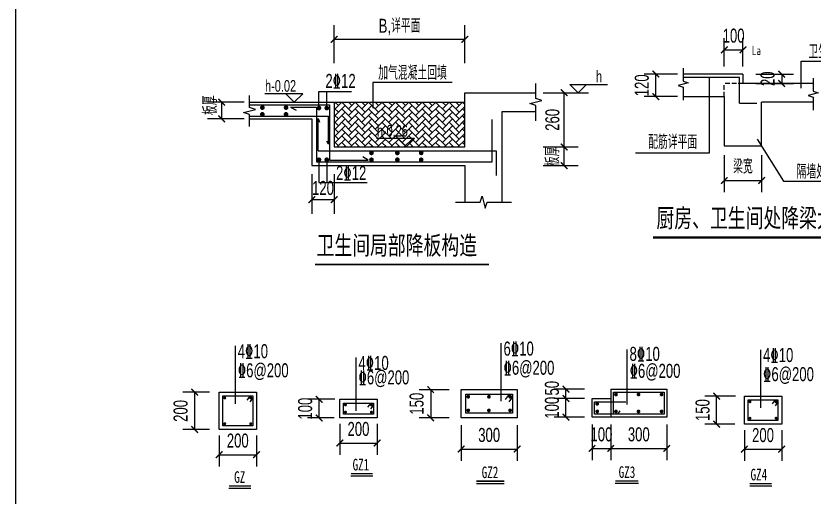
# Model space of a CAD drawing. Extents: x -173820 to 521180, y -715739 to 158231.
# Drawn here: x -14955 to 2137, y -126030 to -115735 of the extents above; entities that cross this region are included whole.
import ezdxf
from ezdxf.enums import TextEntityAlignment as Align

# ---------------------------------------------------------------- set-up
doc = ezdxf.new("R2010")
doc.units = 0
doc.header["$LTSCALE"] = 1000
doc.linetypes.add('CONTINOUS', pattern=[0])
doc.linetypes.add('DASH', pattern=[0.35, 0.25, -0.1])
doc.layers.add('JG1', color=3, linetype='Continuous')
doc.layers.add('模板线', color=3, linetype='Continuous')
doc.styles.add('TEXTDIM', font='njadri_romans1.shx', dxfattribs={"width": 0.7, "bigfont": 'njadri_fhztxt.shx'})
doc.styles.add('TEXTSTEEL', font='njadri_tssdeng.shx', dxfattribs={"width": 0.7, "bigfont": 'njadri_tssdchn.shx'})
doc.styles.add('TEXTTTILE', font='simhei.ttf', dxfattribs={"width": 0.6})
doc.styles.add('TSSD_Norm', font='Tssdeng.shx', dxfattribs={"bigfont": 'hztxt.shx'})
doc.styles.add('黑体', font='simhei.ttf', dxfattribs={"width": 0.8})
doc.dimstyles.new('DIM100', dxfattribs={"dimtxt": 300, "dimasz": 1, "dimexe": 250, "dimexo": 0, "dimgap": 150, "dimtad": 1, "dimdec": 0, "dimzin": 0, "dimdsep": 46, "dimtxsty": 'TEXTDIM', "dimblk": 'DI', "dimcen": 0, "dimclrt": 7, "dimadec": 0, "dimazin": 0, "dimtfac": 1, "dimtdec": 0, "dimtix": 1, "dimtmove": 2, "dimatfit": 3, "dimldrblk": 'DI', "dimfxl": 0, "dimtolj": 1, "dimtzin": 0, "dimarcsym": 0})
doc.dimstyles.new('JH100', dxfattribs={"dimtxt": 350, "dimasz": 1, "dimexe": 300, "dimexo": 0, "dimgap": 100, "dimtad": 1, "dimdec": 0, "dimzin": 0, "dimdsep": 46, "dimtxsty": 'TEXTDIM', "dimblk": 'DI', "dimblk1": 'DI', "dimblk2": 'DI', "dimsah": 1, "dimcen": 0, "dimadec": 0, "dimazin": 0, "dimtfac": 1, "dimtix": 1, "dimtmove": 2, "dimatfit": 3, "dimldrblk": 'DI', "dimfxl": 0, "dimtolj": 1, "dimtzin": 0, "dimarcsym": 0})

# ---------------------------------------------------------------- blocks, each defined once
blk = doc.blocks.new('DI')
at = {"color": 3, "const_width": 30}
blk.add_lwpolyline([(-71, -71), (71, 71)], dxfattribs=at)
blk = doc.blocks.new('*D376')
at = {"layer": 'Defpoints', "color": 0}
for p in [(-3788, -10708), (-3342, -10708), (-3788, -11108)]:
    blk.add_point(p, dxfattribs=at)
at = {"layer": 'JG1', "color": 0, "lineweight": -2}
for p, q in [((-3788, -10708), (-3042, -10708)), ((-3342, -10707), (-3342, -10706)), ((-3342, -11108), (-3342, -10708)), ((-3788, -11108), (-3042, -11108)), ((-3342, -11109), (-3342, -11110))]:
    blk.add_line(p, q, dxfattribs=at)
for p, rotation in [((-3342, -10708), 270), ((-3342, -11108), 90)]:
    blk.add_blockref('DI', p, dxfattribs=dict(at, rotation=rotation))
at = {"layer": 'JG1', "color": 0, "insert": (-3592, -10908), "char_height": 300, "attachment_point": 5, "rotation": 90, "style": 'TEXTDIM'}
blk.add_mtext('\\A1;板厚', dxfattribs=at)
blk = doc.blocks.new('*D377')
at = {"layer": 'Defpoints', "color": 0}
for p in [(-3788, -9548), (-3342, -9548), (-3788, -10708)]:
    blk.add_point(p, dxfattribs=at)
at = {"layer": 'JG1', "color": 0, "lineweight": -2}
for p, q in [((-3788, -9548), (-3042, -9548)), ((-3342, -10707), (-3342, -9549)), ((-3788, -10708), (-3042, -10708))]:
    blk.add_line(p, q, dxfattribs=at)
for p, rotation in [((-3342, -9548), 90), ((-3342, -10708), 270)]:
    blk.add_blockref('DI', p, dxfattribs=dict(at, rotation=rotation))
at = {"layer": 'JG1', "color": 0, "insert": (-3592, -10128), "char_height": 300, "attachment_point": 5, "rotation": 90, "style": 'TEXTDIM'}
blk.add_mtext('\\A1;260', dxfattribs=at)
blk = doc.blocks.new('*D378')
at = {"layer": 'Defpoints', "color": 0}
for p in [(-10676, -9748), (-10194, -9748), (-10194, -10108)]:
    blk.add_point(p, dxfattribs=at)
at = {"layer": 'JG1', "color": 0, "lineweight": -2}
for p, q in [((-10194, -9748), (-10976, -9748)), ((-10676, -10107), (-10676, -9749)), ((-10194, -10108), (-10976, -10108))]:
    blk.add_line(p, q, dxfattribs=at)
for p, rotation in [((-10676, -9748), 90), ((-10676, -10108), 270)]:
    blk.add_blockref('DI', p, dxfattribs=dict(at, rotation=rotation))
at = {"layer": 'JG1', "color": 0, "insert": (-10926, -9814), "char_height": 300, "attachment_point": 5, "rotation": 90, "style": 'TEXTDIM'}
blk.add_mtext('\\A1;板厚', dxfattribs=at)
blk = doc.blocks.new('*D379')
at = {"layer": 'Defpoints', "color": 0}
for p in [(-8746, -11288), (-8266, -11288), (-8746, -11837)]:
    blk.add_point(p, dxfattribs=at)
at = {"layer": 'JG1', "color": 0, "lineweight": -2}
for p, q in [((-8746, -11288), (-8746, -12137)), ((-8266, -11288), (-8266, -12137)), ((-8747, -11837), (-8748, -11837)), ((-8266, -11837), (-8746, -11837)), ((-8265, -11837), (-8264, -11837))]:
    blk.add_line(p, q, dxfattribs=at)
blk.add_blockref('DI', (-8746, -11837), dxfattribs=at)
at = {"layer": 'JG1', "color": 0, "lineweight": -2, "rotation": 180}
blk.add_blockref('DI', (-8266, -11837), dxfattribs=at)
at = {"layer": 'JG1', "color": 0, "insert": (-8506, -11587), "char_height": 300, "attachment_point": 5, "style": 'TEXTDIM'}
blk.add_mtext('\\A1;120', dxfattribs=at)
blk = doc.blocks.new('*D380')
at = {"layer": 'Defpoints', "color": 0}
for p in [(1160, -11442), (1960, -11442), (1960, -11989)]:
    blk.add_point(p, dxfattribs=at)
at = {"layer": 'JG1', "color": 0, "lineweight": -2}
for p, q in [((1160, -11442), (1160, -12239)), ((1960, -11442), (1960, -12239)), ((1161, -11989), (1959, -11989))]:
    blk.add_line(p, q, dxfattribs=at)
at = {"layer": 'JG1', "color": 0, "lineweight": -2, "rotation": 180}
blk.add_blockref('DI', (1160, -11989), dxfattribs=at)
at = {"layer": 'JG1', "color": 0, "lineweight": -2}
blk.add_blockref('DI', (1960, -11989), dxfattribs=at)
at = {"layer": 'JG1', "color": 7, "insert": (1560, -11689), "char_height": 300, "attachment_point": 5, "style": 'TEXTDIM'}
blk.add_mtext('\\A1;梁宽', dxfattribs=at)
blk = doc.blocks.new('*D381')
at = {"layer": 'Defpoints', "color": 0, "linetype": 'CONTINOUS'}
for p in [(-306, -9710), (157, -9710), (157, -10190)]:
    blk.add_point(p, dxfattribs=at)
at = {"layer": 'JG1', "color": 0, "linetype": 'CONTINOUS', "lineweight": -2}
for p, q in [((157, -9710), (-556, -9710)), ((-306, -9709), (-306, -9708)), ((-306, -10190), (-306, -9710)), ((157, -10190), (-556, -10190)), ((-306, -10191), (-306, -10192))]:
    blk.add_line(p, q, dxfattribs=at)
for p, rotation in [((-306, -9710), 270), ((-306, -10190), 90)]:
    blk.add_blockref('DI', p, dxfattribs=dict(at, rotation=rotation))
at = {"layer": 'JG1', "color": 7, "linetype": 'CONTINOUS', "insert": (-606, -9950), "char_height": 300, "attachment_point": 5, "rotation": 90, "style": 'TEXTDIM'}
blk.add_mtext('\\A1;120', dxfattribs=at)
blk = doc.blocks.new('*D382')
at = {"layer": 'Defpoints', "color": 0}
for p in [(1560, -9189), (1160, -9545, 27256), (1560, -9545, 27256)]:
    blk.add_point(p, dxfattribs=at)
at = {"layer": 'JG1', "color": 0, "lineweight": -2}
for p, q in [((1160, -9545), (1160, -8939)), ((1560, -9545), (1560, -8939)), ((1159, -9189), (1158, -9189)), ((1160, -9189), (1560, -9189)), ((1561, -9189), (1562, -9189))]:
    blk.add_line(p, q, dxfattribs=at)
blk.add_blockref('DI', (1160, -9189), dxfattribs=at)
at = {"layer": 'JG1', "color": 0, "lineweight": -2, "rotation": 180}
blk.add_blockref('DI', (1560, -9189), dxfattribs=at)
at = {"layer": 'JG1', "color": 7, "insert": (1360, -8889), "char_height": 300, "attachment_point": 5, "style": 'TEXTDIM'}
blk.add_mtext('\\A1;100', dxfattribs=at)
blk = doc.blocks.new('*D383')
at = {"layer": 'Defpoints', "color": 0}
for p in [(1834, -9710, 27256), (1834, -9910, 27256), (2389, -9910)]:
    blk.add_point(p, dxfattribs=at)
at = {"layer": 'JG1', "color": 0, "lineweight": -2}
for p, q in [((1834, -9710), (2639, -9710)), ((2389, -9709), (2389, -9708)), ((2389, -9710), (2389, -9910)), ((1834, -9910), (2639, -9910)), ((2389, -9911), (2389, -9912))]:
    blk.add_line(p, q, dxfattribs=at)
for p, rotation in [((2389, -9710), 270), ((2389, -9910), 90)]:
    blk.add_blockref('DI', p, dxfattribs=dict(at, rotation=rotation))
at = {"layer": 'JG1', "color": 7, "insert": (2089, -9810), "char_height": 300, "attachment_point": 5, "rotation": 90, "style": 'TEXTDIM'}
blk.add_mtext('\\A1;20', dxfattribs=at)
blk = doc.blocks.new('*D458')
at = {"layer": 'Defpoints', "color": 0}
for p in [(768, 2053), (450, 1253), (768, 1253)]:
    blk.add_point(p, dxfattribs=at)
at = {"layer": '模板线', "color": 0, "lineweight": -2}
for p, q in [((768, 2053), (200, 2053)), ((450, 2052), (450, 1254)), ((768, 1253), (200, 1253))]:
    blk.add_line(p, q, dxfattribs=at)
for p, rotation in [((450, 2053), 90), ((450, 1253), 270)]:
    blk.add_blockref('DI', p, dxfattribs=dict(at, rotation=rotation))
at = {"layer": '模板线', "color": 7, "insert": (150, 1653), "char_height": 300, "attachment_point": 5, "rotation": 90, "style": 'TEXTDIM'}
blk.add_mtext('\\A1;200', dxfattribs=at)
blk = doc.blocks.new('*D459')
at = {"layer": 'Defpoints', "color": 0}
for p in [(973, 1125), (1773, 1125), (1773, 716)]:
    blk.add_point(p, dxfattribs=at)
at = {"layer": '模板线', "color": 0, "lineweight": -2}
for p, q in [((973, 1125), (973, 466)), ((1773, 1125), (1773, 466)), ((974, 716), (1772, 716))]:
    blk.add_line(p, q, dxfattribs=at)
at = {"layer": '模板线', "color": 0, "lineweight": -2, "rotation": 180}
blk.add_blockref('DI', (973, 716), dxfattribs=at)
at = {"layer": '模板线', "color": 0, "lineweight": -2}
blk.add_blockref('DI', (1773, 716), dxfattribs=at)
at = {"layer": '模板线', "color": 7, "insert": (1373, 1016), "char_height": 300, "attachment_point": 5, "style": 'TEXTDIM'}
blk.add_mtext('\\A1;200', dxfattribs=at)
blk = doc.blocks.new('*D961')
at = {"layer": 'Defpoints', "color": 0}
for p in [(848, 2006), (450, 1406), (848, 1406)]:
    blk.add_point(p, dxfattribs=at)
at = {"layer": '模板线', "color": 0, "lineweight": -2}
for p, q in [((848, 2006), (200, 2006)), ((450, 2007), (450, 2008)), ((450, 2006), (450, 1406)), ((848, 1406), (200, 1406)), ((450, 1405), (450, 1404))]:
    blk.add_line(p, q, dxfattribs=at)
for p, rotation in [((450, 2006), 270), ((450, 1406), 90)]:
    blk.add_blockref('DI', p, dxfattribs=dict(at, rotation=rotation))
at = {"layer": '模板线', "color": 7, "insert": (150, 1706), "char_height": 300, "attachment_point": 5, "rotation": 90, "style": 'TEXTDIM'}
blk.add_mtext('\\A1;150', dxfattribs=at)
blk = doc.blocks.new('*D962')
at = {"layer": 'Defpoints', "color": 0}
for p in [(1103, 1247), (2303, 1247), (2303, 735)]:
    blk.add_point(p, dxfattribs=at)
at = {"layer": '模板线', "color": 0, "lineweight": -2}
for p, q in [((1103, 1247), (1103, 485)), ((2303, 1247), (2303, 485)), ((1104, 735), (2302, 735))]:
    blk.add_line(p, q, dxfattribs=at)
at = {"layer": '模板线', "color": 0, "lineweight": -2, "rotation": 180}
blk.add_blockref('DI', (1103, 735), dxfattribs=at)
at = {"layer": '模板线', "color": 0, "lineweight": -2}
blk.add_blockref('DI', (2303, 735), dxfattribs=at)
at = {"layer": '模板线', "color": 7, "insert": (1703, 1035), "char_height": 300, "attachment_point": 5, "style": 'TEXTDIM'}
blk.add_mtext('\\A1;300', dxfattribs=at)
blk = doc.blocks.new('*D965')
at = {"layer": 'Defpoints', "color": 0}
for p in [(450, 1811), (848, 1811), (848, 1411)]:
    blk.add_point(p, dxfattribs=at)
at = {"layer": '模板线', "color": 0, "lineweight": -2}
for p, q in [((848, 1811), (200, 1811)), ((450, 1812), (450, 1813)), ((450, 1411), (450, 1811)), ((848, 1411), (200, 1411)), ((450, 1410), (450, 1409))]:
    blk.add_line(p, q, dxfattribs=at)
for p, rotation in [((450, 1811), 270), ((450, 1411), 90)]:
    blk.add_blockref('DI', p, dxfattribs=dict(at, rotation=rotation))
at = {"layer": '模板线', "color": 7, "insert": (150, 1611), "char_height": 300, "attachment_point": 5, "rotation": 90, "style": 'TEXTDIM'}
blk.add_mtext('\\A1;100', dxfattribs=at)
blk = doc.blocks.new('*D966')
at = {"layer": 'Defpoints', "color": 0}
for p in [(1009, 1251), (1409, 1251), (1409, 740)]:
    blk.add_point(p, dxfattribs=at)
at = {"layer": '模板线', "color": 0, "lineweight": -2}
for p, q in [((1009, 1251), (1009, 490)), ((1409, 1251), (1409, 490)), ((1008, 740), (1007, 740)), ((1009, 740), (1409, 740)), ((1410, 740), (1411, 740))]:
    blk.add_line(p, q, dxfattribs=at)
blk.add_blockref('DI', (1009, 740), dxfattribs=at)
at = {"layer": '模板线', "color": 0, "lineweight": -2, "rotation": 180}
blk.add_blockref('DI', (1409, 740), dxfattribs=at)
at = {"layer": '模板线', "color": 7, "insert": (1209, 1040), "char_height": 300, "attachment_point": 5, "style": 'TEXTDIM'}
blk.add_mtext('\\A1;100', dxfattribs=at)
blk = doc.blocks.new('*D963')
at = {"layer": 'Defpoints', "color": 0}
for p in [(450, 2011), (848, 2011), (848, 1811)]:
    blk.add_point(p, dxfattribs=at)
at = {"layer": '模板线', "color": 0, "lineweight": -2}
for p, q in [((848, 2011), (200, 2011)), ((450, 2012), (450, 2013)), ((450, 1811), (450, 2011)), ((848, 1811), (200, 1811)), ((450, 1810), (450, 1809))]:
    blk.add_line(p, q, dxfattribs=at)
for p, rotation in [((450, 2011), 270), ((450, 1811), 90)]:
    blk.add_blockref('DI', p, dxfattribs=dict(at, rotation=rotation))
at = {"layer": '模板线', "color": 7, "insert": (150, 2029), "char_height": 300, "attachment_point": 5, "rotation": 90, "style": 'TEXTDIM'}
blk.add_mtext('\\A1;50', dxfattribs=at)
blk = doc.blocks.new('*D964')
at = {"layer": 'Defpoints', "color": 0}
for p in [(1409, 1251), (2609, 1251), (2609, 740)]:
    blk.add_point(p, dxfattribs=at)
at = {"layer": '模板线', "color": 0, "lineweight": -2}
for p, q in [((1409, 1251), (1409, 490)), ((2609, 1251), (2609, 490)), ((1410, 740), (2608, 740))]:
    blk.add_line(p, q, dxfattribs=at)
at = {"layer": '模板线', "color": 0, "lineweight": -2, "rotation": 180}
blk.add_blockref('DI', (1409, 740), dxfattribs=at)
at = {"layer": '模板线', "color": 0, "lineweight": -2}
blk.add_blockref('DI', (2609, 740), dxfattribs=at)
at = {"layer": '模板线', "color": 7, "insert": (2009, 1040), "char_height": 300, "attachment_point": 5, "style": 'TEXTDIM'}
blk.add_mtext('\\A1;300', dxfattribs=at)
blk = doc.blocks.new('*D462')
at = {"layer": 'Defpoints', "color": 0}
for p in [(-3150, -17368), (-2350, -17368), (-2350, -17777)]:
    blk.add_point(p, dxfattribs=at)
at = {"layer": '模板线', "color": 0, "lineweight": -2}
for p, q in [((-3150, -17368), (-3150, -18027)), ((-2350, -17368), (-2350, -18027)), ((-3149, -17777), (-2351, -17777))]:
    blk.add_line(p, q, dxfattribs=at)
at = {"layer": '模板线', "color": 0, "lineweight": -2, "rotation": 180}
blk.add_blockref('DI', (-3150, -17777), dxfattribs=at)
at = {"layer": '模板线', "color": 0, "lineweight": -2}
blk.add_blockref('DI', (-2350, -17777), dxfattribs=at)
at = {"layer": '模板线', "color": 7, "insert": (-2750, -17477), "char_height": 300, "attachment_point": 5, "style": 'TEXTDIM'}
blk.add_mtext('\\A1;200', dxfattribs=at)
blk = doc.blocks.new('*D463')
at = {"layer": 'Defpoints', "color": 0}
for p in [(-3743, -16640), (-3343, -16640), (-3357, -17240)]:
    blk.add_point(p, dxfattribs=at)
at = {"layer": '模板线', "color": 0, "lineweight": -2}
for p, q in [((-3343, -16640), (-3993, -16640)), ((-3743, -16639), (-3743, -16638)), ((-3743, -17240), (-3743, -16640)), ((-3357, -17240), (-3993, -17240)), ((-3743, -17241), (-3743, -17242))]:
    blk.add_line(p, q, dxfattribs=at)
for p, rotation in [((-3743, -16640), 270), ((-3743, -17240), 90)]:
    blk.add_blockref('DI', p, dxfattribs=dict(at, rotation=rotation))
at = {"layer": '模板线', "color": 7, "insert": (-4043, -16940), "char_height": 300, "attachment_point": 5, "rotation": 90, "style": 'TEXTDIM'}
blk.add_mtext('\\A1;150', dxfattribs=at)
blk = doc.blocks.new('*D651')
at = {"layer": 'Defpoints', "color": 0}
for p in [(-8931, -14507), (-8131, -14507), (-8131, -14916)]:
    blk.add_point(p, dxfattribs=at)
at = {"layer": '模板线', "color": 0, "lineweight": -2}
for p, q in [((-8931, -14507), (-8931, -15166)), ((-8131, -14507), (-8131, -15166)), ((-8930, -14916), (-8132, -14916))]:
    blk.add_line(p, q, dxfattribs=at)
at = {"layer": '模板线', "color": 0, "lineweight": -2, "rotation": 180}
blk.add_blockref('DI', (-8931, -14916), dxfattribs=at)
at = {"layer": '模板线', "color": 0, "lineweight": -2}
blk.add_blockref('DI', (-8131, -14916), dxfattribs=at)
at = {"layer": '模板线', "color": 7, "insert": (-8531, -14616), "char_height": 300, "attachment_point": 5, "style": 'TEXTDIM'}
blk.add_mtext('\\A1;200', dxfattribs=at)
blk = doc.blocks.new('*D652')
at = {"layer": 'Defpoints', "color": 0}
for p in [(-9371, -13979), (-9036, -13979), (-9051, -14379)]:
    blk.add_point(p, dxfattribs=at)
at = {"layer": '模板线', "color": 0, "lineweight": -2}
for p, q in [((-9036, -13979), (-9621, -13979)), ((-9371, -13978), (-9371, -13977)), ((-9371, -14379), (-9371, -13979)), ((-9051, -14379), (-9621, -14379)), ((-9371, -14380), (-9371, -14381))]:
    blk.add_line(p, q, dxfattribs=at)
for p, rotation in [((-9371, -13979), 270), ((-9371, -14379), 90)]:
    blk.add_blockref('DI', p, dxfattribs=dict(at, rotation=rotation))
at = {"layer": '模板线', "color": 7, "insert": (-9671, -14179), "char_height": 300, "attachment_point": 5, "rotation": 90, "style": 'TEXTDIM'}
blk.add_mtext('\\A1;100', dxfattribs=at)
blk = doc.blocks.new('$1675528')
at = {"layer": 'JG1', "linetype": 'Continuous'}
h = blk.add_hatch(dxfattribs=at)
h.set_pattern_fill('AR-HBONE', color=8, style=0)
h.set_pattern_definition([(45, (3085.91, 16333.4), (1e-14, 143.6841), [304.8, -101.6]), (135, (3157.75, 16405.24), (1e-14, 143.6841), [304.8, -101.6])])
h.paths.add_polyline_path([(5609.4, 2514.4), (5609.4, 3474.4), (2809.4, 3474.4), (2809.4, 2514.4)])
at = {"layer": 'JG1'}
for p, q in [((2809.4, 4306.7, 0.1), (2809.4, 5118.3, 0.1)), ((5609.4, 4306.7, 0.1), (5609.4, 5118.3, 0.1)), ((2810.4, 4818.3, 0.1), (5608.4, 4818.3, 0.1)), ((5336.5, 3891.2, 0.1), (3639.7, 3891.2, 0.1)), ((3639.7, 3891.2, 0.1), (3639.7, 3343.4, 0.1)), ((2482.9, 3347, 0.1), (2482.9, 3698.1, 0.1)), ((2482.9, 3698.1, 0.1), (3183.6, 3698.1, 0.1)), ((2651, 3347, 0.1), (2651, 3698.1, 0.1)), ((5609.4, 2514.4, 0.1), (5609.4, 3674.4, 0.1)), ((5609.4, 3674.4, 0.1), (7127.3, 3674.4, 0.1)), ((994.7, 3474.4, 0.1), (2809.4, 3474.4, 0.1)), ((2809.4, 3474.4, 0.1), (2809.4, 2514.4, 0.1)), ((6409.4, 1334.4, 0.1), (6409.4, 3274.4, 0.1)), ((6409.4, 3274.4, 0.1), (7127.3, 3274.4, 0.1)), ((994.7, 3114.4, 0.1), (2329.4, 3114.4, 0.1)), ((2329.4, 3114.4, 0.1), (2329.4, 2114.4, 0.1)), ((2809.4, 2514.4, 0.1), (5609.4, 2514.4, 0.1)), ((2482.9, 2240.4, 0.1), (2482.9, 1753.3, 0.1)), ((2651, 2240.4, 0.1), (2651, 1753.3, 0.1)), ((2329.4, 2114.4, 0.1), (5609.4, 2114.4, 0.1)), ((5609.4, 2114.4, 0.1), (5609.4, 1334.4, 0.1)), ((2482.9, 1753.3, 0.1), (3516, 1753.3, 0.1))]:
    blk.add_line(p, q, dxfattribs=at)
at = {"layer": 'JG1', "color": 3, "linetype": 'Continuous'}
blk.add_line((8033.6, 3674.4, 0.1), (8257.4, 3674.4, 0.1), dxfattribs=at)
at = {"layer": 'JG1', "linetype": 'Continuous'}
blk.add_line((2809.4, 3474.4, 0.1), (5609.4, 3474.4, 0.1), dxfattribs=at)
at = {"layer": 'JG1', "color": 6}
for p, q in [((994.7, 3414.4, 0.1), (2709.4, 3414.4, 0.1)), ((1877.3, 3368.1, 0.1), (2429.4, 3368.1, 0.1)), ((1877.3, 3368.1, 0.1), (1992.8, 3301.4, 0.1)), ((2429.4, 3368.1, 0.1), (2429.4, 2194.4, 0.1)), ((2709.4, 3414.4, 0.1), (2709.4, 2235.1, 0.1)), ((994.7, 3174.4, 0.1), (2687.7, 3174.4, 0.1)), ((2467.8, 2434.4, 0.1), (2467.8, 3122.1, 0.1)), ((2467.8, 3122.1, 0.1), (2494.5, 3046.6, 0.1)), ((2687.7, 2576.5, 0.1), (2687.7, 3174.4, 0.1)), ((6195.5, 2194.4, 0.1), (6195.5, 3104.2, 0.1)), ((2687.7, 2576.5, 0.1), (2651, 2642, 0.1)), ((2467.8, 2434.4, 0.1), (6282, 2434.4, 0.1)), ((6282, 2434.4, 0.1), (6282, 1904.3, 0.1)), ((2709.4, 2235.1, 0.1), (3540.4, 2235.1, 0.1)), ((3540.4, 2235.1, 0.1), (3424.9, 2301.8, 0.1)), ((2429.4, 2194.4, 0.1), (6195.5, 2194.4, 0.1))]:
    blk.add_line(p, q, dxfattribs=at)
at = {"layer": 'JG1', "elevation": 0.1}
for points in [[(7127.3, 3074.4), (7127.3, 3399.4), (6998.9, 3441.2), (7255.7, 3507.7), (7127.3, 3549.4), (7127.3, 3874.4)], [(8213.6, 3854.4), (8033.6, 3674.4), (7853.6, 3854.4), (8663.6, 3854.4)], [(994.7, 2949.8), (994.7, 3207.7), (866.3, 3249.4), (1123, 3316), (994.7, 3357.7), (994.7, 3616)], [(1775.1, 3654.4), (1955.1, 3474.4), (2135.1, 3654.4), (1325.1, 3654.4)], [(4169.4, 2694.4), (4349.4, 2514.4), (4529.4, 2694.4), (3719.4, 2694.4)], [(5409.4, 1334.4), (5934.4, 1334.4), (5976.1, 1462.8), (6042.7, 1206), (6084.4, 1334.4), (6609.4, 1334.4)]]:
    blk.add_lwpolyline(points, dxfattribs=at)
at = {"layer": 'JG1', "const_width": 50, "elevation": 0.1}
for points in [[(1246.2, 3356.6, 1), (1296.2, 3356.6, 1)], [(1246.2, 3213.3, 1), (1296.2, 3213.3, 1)], [(1752.9, 3356.6, 1), (1802.9, 3356.6, 1)], [(1752.9, 3213.3, 1), (1802.9, 3213.3, 1)], [(2457.9, 3347, 1), (2507.9, 3347, 1)], [(2626, 3347, 1), (2676, 3347, 1)], [(3583.4, 2387, 1), (3633.4, 2387, 1)], [(4137.9, 2387, 1), (4187.9, 2387, 1)], [(4647.7, 2387, 1), (4697.7, 2387, 1)], [(2457.9, 2240.4, 1), (2507.9, 2240.4, 1)], [(2626, 2240.4, 1), (2676, 2240.4, 1)], [(3583.4, 2240.4, 1), (3633.4, 2240.4, 1)], [(4137.9, 2240.4, 1), (4187.9, 2240.4, 1)], [(4647.7, 2240.4, 1), (4697.7, 2240.4, 1)]]:
    blk.add_lwpolyline(points, format="xyb", close=True, dxfattribs=at)
at = {"layer": 'JG1', "color": 4, "const_width": 40, "elevation": 0.1}
blk.add_lwpolyline([(2398.6, 0), (6128.6, 0)], dxfattribs=at)
at = {"layer": 'JG1', "rotation": 180}
blk.add_blockref('DI', (2809.4, 4818.3, 0.1), dxfattribs=at)
at = {"layer": 'JG1'}
blk.add_blockref('DI', (5609.4, 4818.3, 0.1), dxfattribs=at)
at = {"layer": 'JG1', "linetype": 'ByBlock', "ltscale": 0.2, "style": 'TEXTSTEEL', "width": 0.7}
for s, height, p in [('加气混凝土回填', 300, (3752.9, 3950.7, 0.1)), ('h', 250, (8417.4, 3896, 0.1)), ('h-0.02', 250, (1329.8, 3696, 0.1)), ('2%%13212', 300, (2621.7, 3777.9, 0.1)), ('h-0.26', 250, (3724.1, 2736, 0.1)), ('2%%13212', 300, (2849.1, 1807.8, 0.1))]:
    blk.add_text(s, height=height, dxfattribs=at).set_placement(p)
at = {"layer": 'JG1', "color": 1, "linetype": 'ByBlock', "style": 'TEXTTTILE', "width": 0.7}
blk.add_text('卫生间局部降板构造', height=400, dxfattribs=at).set_placement((2432.1, 209.6, 0.1))
at = {"layer": 'JG1', "insert": (4209.4, 5079.8, 0.1), "char_height": 300, "attachment_point": 5, "style": 'TEXTSTEEL'}
blk.add_mtext('B,详平面', dxfattribs=at)
at = {"layer": 'JG1'}
dim = blk.add_linear_dim(base=(400, 3474.4, 0.1), p1=(882.4, 3114.4, 0.1), p2=(882.4, 3474.4, 0.1), angle=90, text='板厚', dimstyle='JH100', override={"dimtxt": 300, "dimlfac": 0.3}, dxfattribs=at)
dim.commit()
dim.dimension.update_dxf_attribs({"geometry": '*D378', "text_midpoint": (150, 3408.5, 0.1), "dimtype": 128, "insert": (11075.9, 13222.4)})
for base, p1, p2, text, picture, middle in [((7733.6, 3674.4, 0.1), (7287.6, 2514.4, 0.1), (7287.6, 3674.4, 0.1), '260', '*D377', (7483.6, 3094.4, 0.1)), ((7733.6, 2514.4, 0.1), (7287.6, 2114.4, 0.1), (7287.6, 2514.4, 0.1), '板厚', '*D376', (7483.6, 2314.4, 0.1))]:
    dim = blk.add_linear_dim(base=base, p1=p1, p2=p2, angle=90, text=text, dimstyle='JH100', override={"dimtxt": 300, "dimlfac": 0.3}, dxfattribs=at)
    dim.commit()
    dim.dimension.update_dxf_attribs({"geometry": picture, "text_midpoint": middle, "insert": (11075.9, 13222.4)})
dim = blk.add_linear_dim(base=(2329.4, 1385, 0.1), p1=(2809.4, 1934.4, 0.1), p2=(2329.4, 1934.4, 0.1), text='120', dimstyle='JH100', override={"dimtxt": 300, "dimlfac": 0.3}, dxfattribs=at)
dim.commit()
dim.dimension.update_dxf_attribs({"geometry": '*D379', "text_midpoint": (2569.4, 1635, 0.1), "insert": (11075.9, 13222.4)})
blk = doc.blocks.new('$1430190')
at = {"layer": 'JG1'}
for p, q in [((3565.9, 3198.2), (3565.9, 3779.7)), ((3565.9, 3779.7), (4897.2, 3779.7)), ((2316.1, 3499.8), (1035.1, 3499.8)), ((1589.8, 3429.7), (1589.8, 1805.3)), ((2316.1, 3499.8), (2316.1, 3299.8)), ((3820.1, 3299.8), (2316.1, 3299.8)), ((1035.1, 3019.8), (1916.1, 3019.8)), ((1916.1, 3019.8), (1916.1, 1967.8)), ((2239.3, 2879.8), (2613.4, 2879.8)), ((2716.1, 1967.8), (2716.1, 2899.8)), ((3820.1, 2899.8), (2716.1, 2899.8)), ((2619.5, 2106.2), (3184.8, 1211.5)), ((1916.1, 1967.8), (2716.1, 1967.8)), ((1589.8, 1805.3), (16.6, 1805.3)), ((3184.8, 1211.5), (4421, 1211.5))]:
    blk.add_line(p, q, dxfattribs=at)
at = {"layer": 'JG1', "linetype": 'DASH', "ltscale": 0.4}
for p in [(2316.1, 3299.8), (1916.1, 3019.8)]:
    blk.add_line(p, (1916.1, 3299.8), dxfattribs=at)
at = {"layer": 'JG1'}
blk.add_lwpolyline([(1916.1, 3819.2, 0, 30, 0), (2051.4, 3819.2, 0, 0, 0), (2513.4, 3819.2, 0, 0, -0.4142136), (2543.4, 3789.2, 0, 0, 0), (2543.4, 3015.1, 30, 0, 0), (2543.4, 2879.8, 0, 30, 0)], format="xyseb", dxfattribs=at)
for points in [[(1035.1, 3628), (1035.1, 3350.2), (1145.1, 3315.2), (925.1, 3255.2), (1035.1, 3220.2), (1035.1, 2942.5)], [(3820.1, 3413.5), (3820.1, 3135.7), (3930.1, 3100.7), (3710.1, 3040.7), (3820.1, 3005.7), (3820.1, 2728)]]:
    blk.add_lwpolyline(points, dxfattribs=at)
at = {"layer": 'JG1', "color": 6}
blk.add_lwpolyline([(2239.3, 2879.8), (2239.3, 3425), (1035.1, 3425)], dxfattribs=at)
at = {"layer": 'JG1', "color": 4, "const_width": 50, "elevation": 25656.4}
blk.add_lwpolyline([(390.4, 0), (5096.6, 0)], dxfattribs=at)
at = {"layer": 'JG1', "style": 'TSSD_Norm', "width": 0.7}
blk.add_text('La', height=200, dxfattribs=at).set_placement((2603.1, 4007.1, 27256.4), align=Align.MIDDLE)
at = {"layer": 'JG1', "linetype": 'CONTINOUS', "style": 'TEXTSTEEL', "width": 0.7}
for s, p in [('卫生间楼板', (4244.3, 3999.2)), ('配筋详平面', (811.5, 2064.1)), ('隔墙处梁', (3883.1, 1428.6))]:
    blk.add_text(s, height=300, dxfattribs=at).set_placement(p, align=Align.MIDDLE)
at = {"layer": 'JG1', "color": 1, "linetype": 'ByBlock', "style": 'TEXTTTILE', "width": 0.7}
blk.add_text('厨房、卫生间处降梁大样', height=400, dxfattribs=at).set_placement((462.9, 100, 25656.4), align=Align.BOTTOM_LEFT)
at = {"layer": 'JG1'}
dim = blk.add_linear_dim(base=(2316.1, 4020.7), p1=(1916.1, 3664.7, 27256.4), p2=(2316.1, 3664.7, 27256.4), dimstyle='DIM100', override={"dimlfac": 0.25}, dxfattribs=at)
dim.commit()
dim.dimension.update_dxf_attribs({"geometry": '*D382', "text_midpoint": (2116.1, 4320.7), "insert": (756.1, 13209.8)})
at = {"layer": 'JG1', "linetype": 'CONTINOUS'}
dim = blk.add_linear_dim(base=(450, 3499.8), p1=(913.2, 3019.8), p2=(913.2, 3499.8), angle=90, dimstyle='DIM100', override={"dimlfac": 0.25}, dxfattribs=at)
dim.commit()
dim.dimension.update_dxf_attribs({"geometry": '*D381', "text_midpoint": (150, 3259.8), "insert": (756.1, 13209.8)})
at = {"layer": 'JG1'}
dim = blk.add_linear_dim(base=(3145.2, 3299.8), p1=(2589.6, 3499.8, 27256.4), p2=(2589.6, 3299.8, 27256.4), angle=90, text='20', dimstyle='DIM100', override={"dimlfac": 0.25}, dxfattribs=at)
dim.commit()
dim.dimension.update_dxf_attribs({"geometry": '*D383', "text_midpoint": (2845.2, 3399.8), "insert": (756.1, 13209.8)})
dim = blk.add_aligned_dim(p1=(1916.1, 1767.8), p2=(2716.1, 1767.8), distance=-546.7, text='梁宽', dimstyle='DIM100', override={"dimlfac": 0.25}, dxfattribs=at)
dim.commit()
dim.dimension.update_dxf_attribs({"geometry": '*D380', "text_midpoint": (2316.1, 1521), "insert": (756.1, 13209.8)})
blk = doc.blocks.new('$1524508')
at = {"layer": '模板线', "color": 3, "linetype": 'Continuous'}
blk.add_line((1324.1, 1803.6), (1324.1, 3045.7), dxfattribs=at)
at = {"layer": '模板线'}
for p, q in [((972.8, 2053), (1772.8, 2053)), ((972.8, 1253), (972.8, 2053)), ((1772.8, 2053), (1772.8, 1253)), ((1772.8, 1253), (972.8, 1253)), ((1184.5, 0), (1655.5, 0))]:
    blk.add_line(p, q, dxfattribs=at)
at = {"layer": '模板线', "color": 6}
for p, q in [((1052.8, 1973), (1692.8, 1973)), ((1052.8, 1333), (1052.8, 1973)), ((1692.8, 1973), (1692.8, 1333)), ((1692.8, 1333), (1052.8, 1333))]:
    blk.add_line(p, q, dxfattribs=at)
at = {"layer": '模板线', "color": 6, "linetype": 'Continuous'}
for p, q in [((1636.1, 1973), (1568.3, 1885.4)), ((1692.8, 1927.9), (1630.1, 1847))]:
    blk.add_line(p, q, dxfattribs=at)
at = {"layer": '模板线', "color": 6, "const_width": 32}
for points in [[(1077.7, 1931.1, 1), (1109.7, 1931.1, 1)], [(1635.3, 1931.1, 1), (1667.3, 1931.1, 1)], [(1077.7, 1378.2, 1), (1109.7, 1378.2, 1)], [(1635.3, 1378.2, 1), (1667.3, 1378.2, 1)]]:
    blk.add_lwpolyline(points, format="xyb", close=True, dxfattribs=at)
at = {"layer": '模板线'}
blk.add_lwpolyline([(1184.5, 46.9, 31.2, 31.2, 0), (1655.5, 46.9, 0, 0, 0)], format="xyseb", dxfattribs=at)
at = {"layer": '模板线', "color": 3, "linetype": 'CONTINOUS', "style": 'TEXTSTEEL', "width": 0.7}
for s, p in [('4%%13210', (1372.7, 2781)), ('%%1326@200', (1372.7, 2371.9))]:
    blk.add_text(s, height=300, dxfattribs=at).set_placement(p)
at = {"layer": '模板线', "style": '黑体', "width": 0.7}
blk.add_text('GZ', height=250, dxfattribs=at).set_placement((1295.7, 112.5))
at = {"layer": '模板线'}
for p1, p2, distance, picture, middle in [((768.3, 2053), (768.3, 1253), -318.3, '*D458', (150, 1653)), ((972.8, 1125), (1772.8, 1125), -408.9, '*D459', (1372.8, 1016.1))]:
    dim = blk.add_aligned_dim(p1=p1, p2=p2, distance=distance, text='200', dimstyle='DIM100', override={"dimtxt": 300, "dimlfac": 0.25}, dxfattribs=at)
    dim.commit()
    dim.dimension.update_dxf_attribs({"geometry": picture, "text_midpoint": middle})
blk = doc.blocks.new('$1878118')
at = {"layer": 'JG1', "color": 3, "linetype": 'Continuous'}
blk.add_line((1961.1, 1757.1), (1961.1, 2999.2), dxfattribs=at)
at = {"layer": 'JG1'}
for p, q in [((1103.5, 2006.5), (2303.5, 2006.5)), ((1103.5, 1406.5), (1103.5, 2006.5)), ((2303.5, 2006.5), (2303.5, 1406.5)), ((2303.5, 1406.5), (1103.5, 1406.5))]:
    blk.add_line(p, q, dxfattribs=at)
at = {"layer": 'JG1', "color": 6}
for p, q in [((1203.5, 1906.5), (2203.5, 1906.5)), ((1203.5, 1506.5), (1203.5, 1906.5)), ((2203.5, 1906.5), (2203.5, 1506.5)), ((2203.5, 1506.5), (1203.5, 1506.5))]:
    blk.add_line(p, q, dxfattribs=at)
at = {"layer": 'JG1', "color": 6, "linetype": 'Continuous'}
for p, q in [((2132.7, 1906.5), (2047.8, 1797)), ((2203.5, 1850.1), (2125.2, 1749))]:
    blk.add_line(p, q, dxfattribs=at)
at = {"layer": 'JG1', "color": 6, "const_width": 40}
for points in [[(1234.6, 1854.2, 1), (1274.6, 1854.2, 1)], [(2131.6, 1854.2, 1), (2171.6, 1854.2, 1)], [(1234.6, 1563, 1), (1274.6, 1563, 1)], [(2131.6, 1563, 1), (2171.6, 1563, 1)]]:
    blk.add_lwpolyline(points, format="xyb", close=True, dxfattribs=at)
at = {"layer": 'JG1', "color": 6, "const_width": 40, "elevation": 0}
for points in [[(1678, 1854.2, 1), (1718, 1854.2, 1)], [(1678, 1563, 1), (1718, 1563, 1)]]:
    blk.add_lwpolyline(points, format="xyb", close=True, dxfattribs=at)
at = {"layer": '模板线'}
blk.add_line((1431.1, 0), (2025, 0), dxfattribs=at)
blk.add_lwpolyline([(1431.1, 46.9, 31.2, 31.2, 0), (2025, 46.9, 0, 0, 0)], format="xyseb", dxfattribs=at)
at = {"layer": 'JG1', "color": 3, "linetype": 'CONTINOUS', "style": 'TEXTSTEEL', "width": 0.7}
for s, p in [('6%%13210', (2009.7, 2734.6)), ('%%1326@200', (2009.7, 2325.5))]:
    blk.add_text(s, height=300, dxfattribs=at).set_placement(p)
at = {"layer": '模板线', "style": '黑体', "width": 0.7}
blk.add_text('GZ2', height=250, dxfattribs=at).set_placement((1542.2, 112.5))
at = {"layer": '模板线'}
for p1, p2, distance, picture, middle in [((847.9, 2006.5), (847.9, 1406.5), -397.9, '*D961', (150, 1706.5)), ((1103.5, 1246.6), (2303.5, 1246.6), -511.1, '*D962', (1703.5, 1035.4))]:
    dim = blk.add_aligned_dim(p1=p1, p2=p2, distance=distance, dimstyle='DIM100', override={"dimtxt": 300, "dimlfac": 0.25}, dxfattribs=at)
    dim.commit()
    dim.dimension.update_dxf_attribs({"geometry": picture, "text_midpoint": middle})
blk = doc.blocks.new('$11618')
at = {"layer": 'JG1', "color": 3, "linetype": 'Continuous'}
blk.add_line((1762.6, 1679.5), (1762.6, 2855), dxfattribs=at)
at = {"layer": 'JG1'}
for p, q in [((1409, 2011.1), (2609, 2011.1)), ((1409, 2011.1), (1409, 1411.1)), ((2609, 2011.1), (2609, 1411.1)), ((1009, 1411.1), (1009, 1811.1)), ((1009, 1811.1), (1409, 1811.1)), ((2609, 1411.1), (1009, 1411.1))]:
    blk.add_line(p, q, dxfattribs=at)
at = {"layer": 'JG1', "color": 6}
for p, q in [((1469.1, 1946.6), (2548.9, 1946.6)), ((1469.1, 1475.6), (1469.1, 1946.6)), ((2548.9, 1946.6), (2548.9, 1475.6)), ((2548.9, 1475.6), (1063.2, 1475.6))]:
    blk.add_line(p, q, dxfattribs=at)
at = {"layer": 'JG1', "color": 6, "const_width": 40}
for points in [[(1500.2, 1894.3, 1), (1540.2, 1894.3, 1)], [(1983.1, 1894.3, 1), (2023.1, 1894.3, 1)], [(2477, 1894.3, 1), (2517, 1894.3, 1)], [(1098.6, 1532.2, 1), (1138.6, 1532.2, 1)], [(1500.2, 1532.2, 1), (1540.2, 1532.2, 1)], [(1983.1, 1532.2, 1), (2023.1, 1532.2, 1)], [(2477, 1532.2, 1), (2517, 1532.2, 1)]]:
    blk.add_lwpolyline(points, format="xyb", close=True, dxfattribs=at)
at = {"layer": 'JG1', "color": 6}
blk.add_lwpolyline([(1063.2, 1475.6), (1063.2, 1741), (1732.2, 1741)], dxfattribs=at)
at = {"layer": 'JG1', "color": 6, "const_width": 40, "elevation": 0}
blk.add_lwpolyline([(1098.6, 1695.6, 1), (1138.6, 1695.6, 1)], format="xyb", close=True, dxfattribs=at)
at = {"layer": 'JG1', "color": 6, "elevation": 0}
blk.add_lwpolyline([(1602.9, 1547.1), (1551.9, 1475.6)], dxfattribs=at)
at = {"layer": '模板线'}
blk.add_lwpolyline([(1504.8, 43.8, 31.2, 31.2, 0), (2002.3, 43.8, 0, 0, 0)], format="xyseb", dxfattribs=at)
blk.add_lwpolyline([(1504.1, 0), (2002.7, 0)], dxfattribs=at)
at = {"layer": 'JG1', "color": 3, "linetype": 'CONTINOUS', "style": 'TEXTSTEEL', "width": 0.7}
for s, p in [('8%%13210', (1811.2, 2613.9)), ('%%1326@200', (1811.2, 2250.7))]:
    blk.add_text(s, height=300, dxfattribs=at).set_placement(p)
at = {"layer": '模板线', "style": '黑体', "width": 0.7}
blk.add_text('GZ3', height=250, dxfattribs=at).set_placement((1577.1, 109.4))
at = {"layer": '模板线'}
dim = blk.add_linear_dim(base=(450, 2011.1), p1=(847.9, 1811.1), p2=(847.9, 2011.1), angle=90, dimstyle='DIM100', override={"dimtxt": 300, "dimlfac": 0.25}, dxfattribs=at)
dim.commit()
dim.dimension.update_dxf_attribs({"geometry": '*D963', "text_midpoint": (150, 2028.8), "dimtype": 129})
for p1, p2, distance, picture, middle in [((847.9, 1411.1), (847.9, 1811.1), 397.9, '*D965', (150, 1611.1)), ((1009, 1251.2), (1409, 1251.2), -511.1, '*D966', (1209, 1040)), ((1409, 1251.2), (2609, 1251.2), -511.1, '*D964', (2009, 1040))]:
    dim = blk.add_aligned_dim(p1=p1, p2=p2, distance=distance, dimstyle='DIM100', override={"dimtxt": 300, "dimlfac": 0.25}, dxfattribs=at)
    dim.commit()
    dim.dimension.update_dxf_attribs({"geometry": picture, "text_midpoint": middle})
blk = doc.blocks.new('$1580498')
at = {"layer": '模板线', "color": 3, "linetype": 'Continuous'}
blk.add_line((1394.1, 1672.7), (1394.1, 2914.8), dxfattribs=at)
at = {"layer": '模板线'}
for p, q in [((1042.9, 1922.1), (1842.9, 1922.1)), ((1042.9, 1322.1), (1042.9, 1922.1)), ((1842.9, 1922.1), (1842.9, 1322.1)), ((1842.9, 1322.1), (1042.9, 1322.1)), ((1159.4, 0), (1630.5, 0))]:
    blk.add_line(p, q, dxfattribs=at)
at = {"layer": '模板线', "color": 6}
for p, q in [((1122.9, 1842.1), (1762.9, 1842.1)), ((1122.9, 1402.1), (1122.9, 1842.1)), ((1762.9, 1842.1), (1762.9, 1402.1)), ((1762.9, 1402.1), (1122.9, 1402.1))]:
    blk.add_line(p, q, dxfattribs=at)
at = {"layer": '模板线', "color": 6, "linetype": 'Continuous'}
for p, q in [((1706.2, 1842.1), (1638.4, 1754.5)), ((1762.9, 1797), (1700.2, 1716.1))]:
    blk.add_line(p, q, dxfattribs=at)
at = {"layer": '模板线', "color": 6, "const_width": 32}
for points in [[(1147.8, 1800.3, 1), (1179.8, 1800.3, 1)], [(1705.3, 1800.3, 1), (1737.3, 1800.3, 1)], [(1147.8, 1447.3, 1), (1179.8, 1447.3, 1)], [(1705.3, 1447.3, 1), (1737.3, 1447.3, 1)]]:
    blk.add_lwpolyline(points, format="xyb", close=True, dxfattribs=at)
at = {"layer": '模板线'}
blk.add_lwpolyline([(1159.4, 46.9, 31.2, 31.2, 0), (1630.5, 46.9, 0, 0, 0)], format="xyseb", dxfattribs=at)
at = {"layer": '模板线', "color": 3, "linetype": 'CONTINOUS', "style": 'TEXTSTEEL', "width": 0.7}
for s, p in [('4%%13210', (1442.8, 2650.2)), ('%%1326@200', (1442.8, 2241.1))]:
    blk.add_text(s, height=300, dxfattribs=at).set_placement(p)
at = {"layer": '模板线', "style": '黑体', "width": 0.7}
blk.add_text('GZ4', height=250, dxfattribs=at).set_placement((1175, 117.3))
at = {"layer": '模板线'}
dim = blk.add_linear_dim(base=(450, 1922.1), p1=(835.7, 1322.1), p2=(850.4, 1922.1), angle=90, dimstyle='DIM100', override={"dimlfac": 0.25}, dxfattribs=at)
dim.commit()
dim.dimension.update_dxf_attribs({"geometry": '*D463', "text_midpoint": (150, 1622.1), "insert": (4192.9, 18562.1)})
dim = blk.add_aligned_dim(p1=(1042.9, 1194.2), p2=(1842.9, 1194.2), distance=-408.9, text='200', dimstyle='DIM100', override={"dimtxt": 300, "dimlfac": 0.25}, dxfattribs=at)
dim.commit()
dim.dimension.update_dxf_attribs({"geometry": '*D462', "text_midpoint": (1442.9, 1085.3), "insert": (4192.9, 18562.1)})
blk = doc.blocks.new('$1930040')
at = {"layer": '模板线', "color": 3, "linetype": 'Continuous'}
blk.add_line((1241.1, 1390.8), (1241.1, 2532.6), dxfattribs=at)
at = {"layer": '模板线'}
for p, q in [((889.9, 1640.2), (1689.9, 1640.2)), ((889.9, 1240.2), (889.9, 1640.2)), ((1689.9, 1640.2), (1689.9, 1240.2)), ((1689.9, 1240.2), (889.9, 1240.2)), ((1126.6, 0), (1597.7, 0))]:
    blk.add_line(p, q, dxfattribs=at)
at = {"layer": '模板线', "color": 6}
for p, q in [((969.9, 1560.2), (1609.9, 1560.2)), ((969.9, 1320.2), (969.9, 1560.2)), ((1609.9, 1560.2), (1609.9, 1320.2)), ((1609.9, 1320.2), (969.9, 1320.2))]:
    blk.add_line(p, q, dxfattribs=at)
at = {"layer": '模板线', "color": 6, "linetype": 'Continuous'}
for p, q in [((1553.2, 1560.2), (1485.4, 1472.6)), ((1609.9, 1515.1), (1547.2, 1434.2))]:
    blk.add_line(p, q, dxfattribs=at)
at = {"layer": '模板线', "color": 6, "const_width": 32}
for points in [[(994.7, 1518.4, 1), (1026.7, 1518.4, 1)], [(1552.3, 1518.4, 1), (1584.3, 1518.4, 1)], [(994.7, 1365.4, 1), (1026.7, 1365.4, 1)], [(1552.3, 1365.4, 1), (1584.3, 1365.4, 1)]]:
    blk.add_lwpolyline(points, format="xyb", close=True, dxfattribs=at)
at = {"layer": '模板线'}
blk.add_lwpolyline([(1126.6, 46.9, 31.2, 31.2, 0), (1597.7, 46.9, 0, 0, 0)], format="xyseb", dxfattribs=at)
at = {"layer": '模板线', "color": 3, "linetype": 'CONTINOUS', "style": 'TEXTSTEEL', "width": 0.7}
for s, p in [('4%%13210', (1289.8, 2267.9)), ('%%1326@200', (1289.8, 1959.2))]:
    blk.add_text(s, height=300, dxfattribs=at).set_placement(p)
at = {"layer": '模板线', "style": '黑体', "width": 0.7}
blk.add_text('GZ1', height=250, dxfattribs=at).set_placement((1164.1, 117.3))
at = {"layer": '模板线'}
dim = blk.add_linear_dim(base=(450, 1640.2), p1=(770.2, 1240.2), p2=(784.8, 1640.2), angle=90, dimstyle='DIM100', override={"dimlfac": 0.25}, dxfattribs=at)
dim.commit()
dim.dimension.update_dxf_attribs({"geometry": '*D652', "text_midpoint": (150, 1440.2), "insert": (9821, 15618.9)})
dim = blk.add_aligned_dim(p1=(889.9, 1112.3), p2=(1689.9, 1112.3), distance=-408.9, text='200', dimstyle='DIM100', override={"dimtxt": 300, "dimlfac": 0.25}, dxfattribs=at)
dim.commit()
dim.dimension.update_dxf_attribs({"geometry": '*D651', "text_midpoint": (1289.9, 1003.4), "insert": (9821, 15618.9)})

msp = doc.modelspace()

# ---------------------------------------------------------------- linework, layer by layer
at = {"layer": '模板线', "elevation": 0}
msp.add_lwpolyline([(-14954.7, -75329.2), (69145.3, -75329.2), (69145.3, -134729.2), (-14954.7, -134729.2)], close=True, dxfattribs=at)

# ---------------------------------------------------------------- block references
at = {"layer": 'JG1'}
for name, p in [('$1675528', (-10949, -121052.9, -0.1)), ('$1430190', (-1700.7, -120479, 0)), ('$1930040', (-8909.4, -125578.3, 0))]:
    msp.add_blockref(name, p, dxfattribs=at)
at = {"layer": '模板线'}
for name, p in [('$1878118', (-6522.8, -125738.4, 0)), ('$1524508', (-11577.4, -125839.9, 0)), ('$11618', (-3624.7, -125730.3, 0)), ('$1580498', (-397.8, -125791.3, 0))]:
    msp.add_blockref(name, p, dxfattribs=at)

doc.saveas('drawing.dxf')
